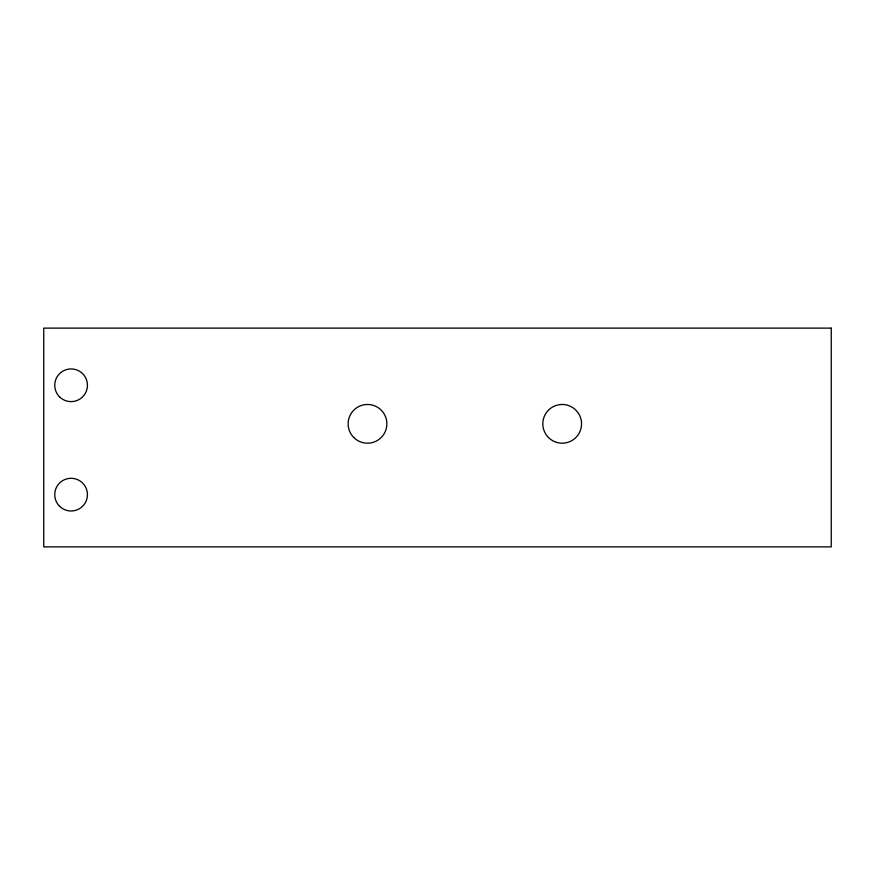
<?xml version="1.0" encoding="UTF-8"?>
<svg xmlns="http://www.w3.org/2000/svg" width="875" height="875" viewBox="0 0 875 875"><rect width="100%" height="100%" fill="white"/><g stroke="black" fill="none" stroke-linecap="round" stroke-linejoin="round"><path stroke-width="1.31" d="M831.25 328.125L43.75 328.125L43.75 546.875L831.25 546.875L831.25 328.125M548.494 437.522A19.359 19.359 0 0 0 580.891 428.837A19.359 19.359 0 0 0 557.178 405.125A19.359 19.359 0 0 0 548.494 437.522M353.806 437.522A19.359 19.359 0 0 0 386.203 428.837A19.359 19.359 0 0 0 362.491 405.125A19.359 19.359 0 0 0 353.806 437.522M59.533 506.209A16.352 16.352 0 0 0 86.888 498.881A16.352 16.352 0 0 0 66.861 478.855A16.352 16.352 0 0 0 59.533 506.209M59.533 396.834A16.352 16.352 0 0 0 86.888 389.506A16.352 16.352 0 0 0 66.861 369.48A16.352 16.352 0 0 0 59.533 396.834"/></g></svg>
